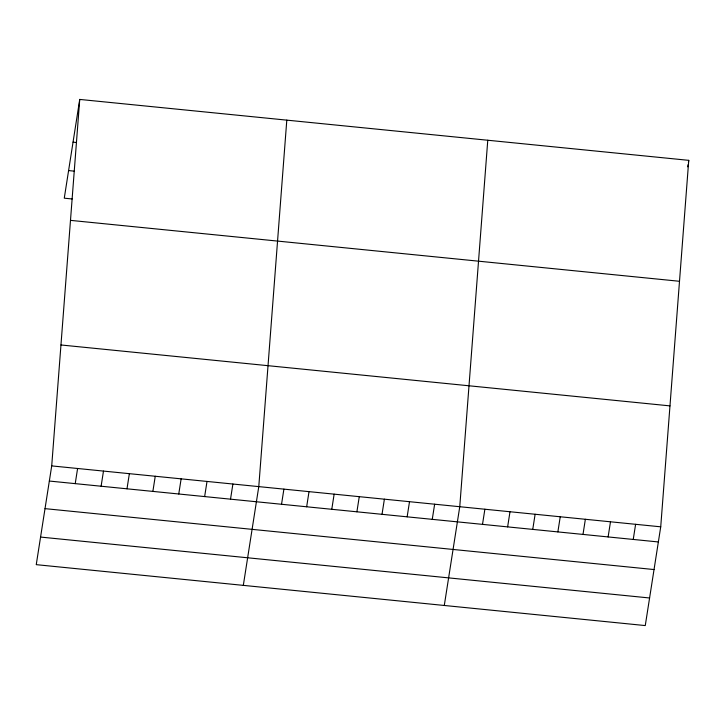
<?xml version="1.0" encoding="UTF-8"?>
<svg xmlns="http://www.w3.org/2000/svg" width="725" height="725" viewBox="0 0 725 725"><rect width="100%" height="100%" fill="white"/><g stroke="black" fill="none" stroke-linecap="round" stroke-linejoin="round"><path stroke-width="1.09" d="M51.711 465.903L79.732 99.425L688.75 160.343L660.729 526.821L645.268 625.575L36.25 564.657L51.711 465.903L660.729 526.821M286.801 120.133L258.78 486.62L243.319 585.374M487.771 140.242L459.759 506.721L444.289 605.475M79.732 99.425L64.271 198.179L72.147 198.967M75.228 483.629L77.593 468.495M101.11 486.221L103.485 471.087M126.993 488.813L129.367 473.67M152.875 491.396L155.25 476.262M178.758 493.988L181.132 478.853M204.64 496.58L207.015 481.436M230.523 499.162L232.897 484.028M281.536 504.265L283.901 489.13M306.657 506.784L309.022 491.641M331.778 509.294L334.143 494.16M356.899 511.805L359.265 496.67M382.021 514.315L384.386 499.181M407.142 516.834L409.516 501.691M432.263 519.345L434.638 504.21M482.506 524.365L484.88 509.231M507.627 526.885L510.001 511.741M532.748 529.395L535.123 514.261M557.869 531.905L560.244 516.771M583 534.416L585.365 519.281M608.121 536.935L610.486 521.792M687.735 166.832L688.07 164.666M688.415 162.5L688.75 160.343M633.242 539.445L635.607 524.311M73.044 142.154L76.415 142.499M68.585 170.583L74.213 171.145M70.488 220.364L679.506 281.282M60.963 344.973L669.982 405.882M49.345 481.047L658.363 541.956M45.023 508.642L654.041 569.551M40.573 537.071L649.591 597.98"/></g></svg>
